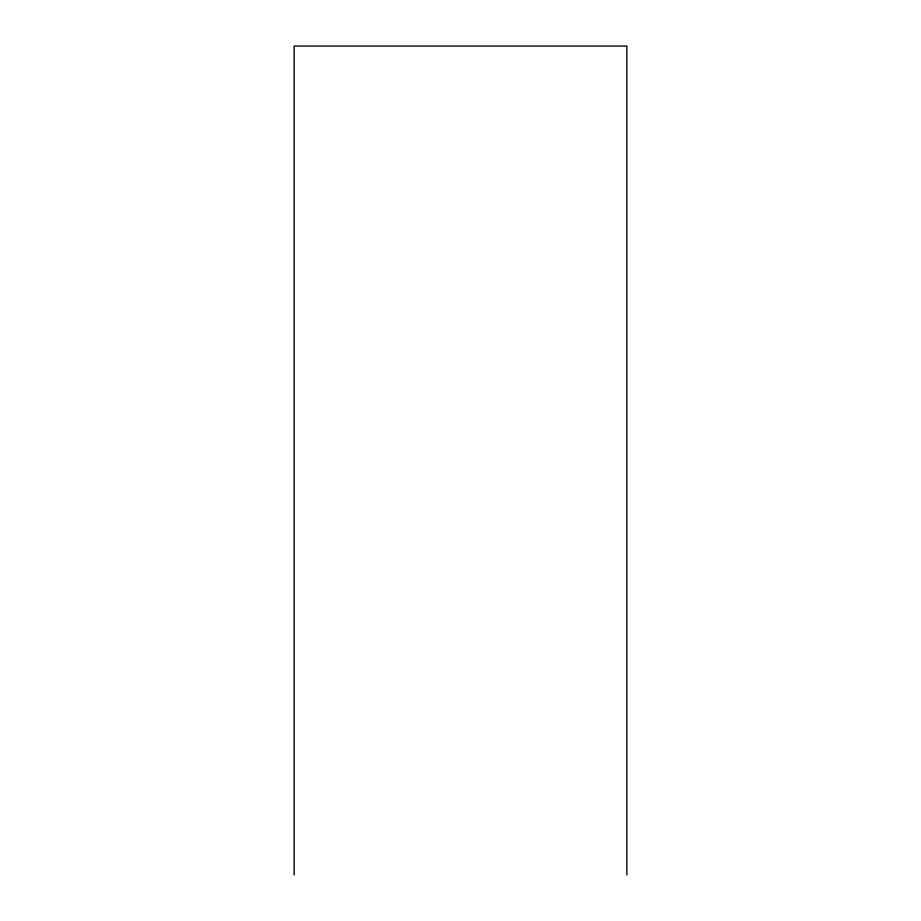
<?xml version="1.0" encoding="UTF-8"?>
<svg xmlns="http://www.w3.org/2000/svg" width="921" height="921" viewBox="0 0 921 921"><rect width="100%" height="100%" fill="white"/><g stroke="black" fill="none" stroke-linecap="round" stroke-linejoin="round"><path stroke-width="1.38" d="M626.856 874.95L626.856 46.05L294.144 46.05L294.144 874.95"/></g></svg>
